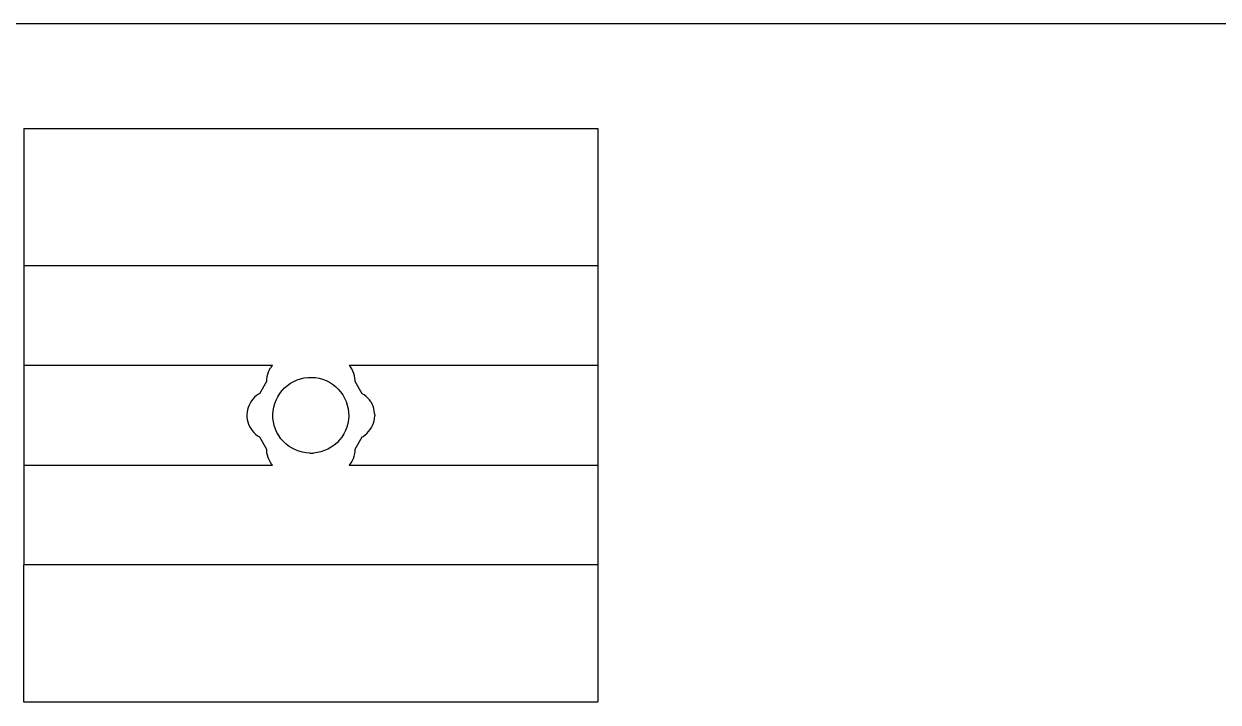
# Model space of a CAD drawing. Extents: x -8 to 8, y -4.7 to 4.7.
# Drawn here: x -3.76 to 2.22, y 0.93 to 4.33 of the extents above; entities that cross this region are included whole.
import ezdxf

# ---------------------------------------------------------------- set-up
doc = ezdxf.new("R2010")
doc.units = 0
doc.header["$MEASUREMENT"] = 0
doc.layers.get('0').update_dxf_attribs({"linetype": 'CONTINUOUS'})

msp = doc.modelspace()

# ---------------------------------------------------------------- linework, layer by layer
for p, q in [((2.9553, 4.3315), (-6.0447, 4.3315)), ((-3.7612, 3.8073), (-0.8865, 3.8073)), ((-3.7612, 3.8073), (-3.7612, 3.1198)), ((-0.8865, 3.8073), (-0.8865, 3.1199)), ((-3.7612, 3.1198), (-0.8865, 3.1199)), ((-3.7612, 3.1198), (-3.7612, 2.6198)), ((-0.8865, 3.1199), (-0.8865, 2.6198)), ((-2.5164, 2.6198), (-3.7612, 2.6198)), ((-3.7612, 2.6198), (-3.7612, 2.1198)), ((-2.5413, 2.574), (-2.5442, 2.5621)), ((-2.5373, 2.5856), (-2.5413, 2.574)), ((-2.5321, 2.5967), (-2.5373, 2.5856)), ((-2.5321, 2.5967), (-2.5259, 2.6073)), ((-2.5187, 2.6172), (-2.5259, 2.6073)), ((-2.5164, 2.6198), (-2.5187, 2.6172)), ((-2.1253, 2.6124), (-2.1312, 2.6198)), ((-0.8865, 2.6198), (-2.1312, 2.6198)), ((-2.1186, 2.6022), (-2.1253, 2.6124)), ((-2.1129, 2.5913), (-2.1186, 2.6022)), ((-2.1083, 2.5799), (-2.1129, 2.5913)), ((-2.1048, 2.5682), (-2.1083, 2.5799)), ((-0.8865, 2.6198), (-0.8865, 2.1198)), ((-2.5464, 2.5387), (-2.5814, 2.4779)), ((-2.5459, 2.5499), (-2.5464, 2.5387)), ((-2.5442, 2.5621), (-2.5459, 2.5499)), ((-2.4552, 2.5071), (-2.4411, 2.5193)), ((-2.4411, 2.5193), (-2.4258, 2.5301)), ((-2.4258, 2.5301), (-2.4096, 2.5393)), ((-2.4096, 2.5393), (-2.3926, 2.5469)), ((-2.3926, 2.5469), (-2.3749, 2.5528)), ((-2.3749, 2.5528), (-2.3567, 2.5569)), ((-2.3567, 2.5569), (-2.3382, 2.5592)), ((-2.3382, 2.5592), (-2.3196, 2.5597)), ((-2.3196, 2.5597), (-2.301, 2.5584)), ((-2.301, 2.5584), (-2.2826, 2.5552)), ((-2.2826, 2.5552), (-2.2646, 2.5503)), ((-2.2646, 2.5503), (-2.2472, 2.5436)), ((-2.2472, 2.5436), (-2.2306, 2.5353)), ((-2.2306, 2.5353), (-2.2148, 2.5253)), ((-2.2148, 2.5253), (-2.2001, 2.5139)), ((-2.2001, 2.5139), (-2.1865, 2.5011)), ((-2.1025, 2.5561), (-2.1048, 2.5682)), ((-2.1014, 2.5439), (-2.1025, 2.5561)), ((-2.1014, 2.5387), (-2.1014, 2.5439)), ((-2.0663, 2.478), (-2.1014, 2.5387)), ((-2.6052, 2.4603), (-2.6136, 2.4514)), ((-2.5959, 2.4683), (-2.6052, 2.4603)), ((-2.5859, 2.4754), (-2.5959, 2.4683)), ((-2.5814, 2.4779), (-2.5859, 2.4754)), ((-2.4977, 2.4464), (-2.4894, 2.4631)), ((-2.4894, 2.4631), (-2.4794, 2.4788)), ((-2.4794, 2.4788), (-2.468, 2.4936)), ((-2.468, 2.4936), (-2.4552, 2.5071)), ((-2.1865, 2.5011), (-2.1743, 2.487)), ((-2.1743, 2.487), (-2.1635, 2.4718)), ((-2.1635, 2.4718), (-2.1543, 2.4556)), ((-2.1543, 2.4556), (-2.1467, 2.4385)), ((-2.0568, 2.472), (-2.0663, 2.478)), ((-2.0471, 2.4644), (-2.0568, 2.472)), ((-2.0382, 2.456), (-2.0471, 2.4644)), ((-2.0302, 2.4467), (-2.0382, 2.456)), ((-2.6409, 2.3971), (-2.643, 2.385)), ((-2.6377, 2.4089), (-2.6409, 2.3971)), ((-2.6332, 2.4204), (-2.6377, 2.4089)), ((-2.6277, 2.4313), (-2.6332, 2.4204)), ((-2.6212, 2.4417), (-2.6277, 2.4313)), ((-2.6136, 2.4514), (-2.6212, 2.4417)), ((-2.5125, 2.3926), (-2.5093, 2.411)), ((-2.5093, 2.411), (-2.5044, 2.429)), ((-2.5044, 2.429), (-2.4977, 2.4464)), ((-2.1467, 2.4385), (-2.1408, 2.4208)), ((-2.1408, 2.4208), (-2.1367, 2.4027)), ((-2.1367, 2.4027), (-2.1344, 2.3842)), ((-2.0231, 2.4367), (-2.0302, 2.4467)), ((-2.0231, 2.4367), (-2.0171, 2.426)), ((-2.0121, 2.4148), (-2.0171, 2.426)), ((-2.0083, 2.4032), (-2.0121, 2.4148)), ((-2.0056, 2.3912), (-2.0083, 2.4032)), ((-2.643, 2.385), (-2.6439, 2.3728)), ((-2.6439, 2.3728), (-2.6436, 2.3605)), ((-2.6436, 2.3605), (-2.6421, 2.3484)), ((-2.6421, 2.3484), (-2.6394, 2.3364)), ((-2.6394, 2.3364), (-2.6356, 2.3247)), ((-2.5138, 2.374), (-2.5125, 2.3926)), ((-2.5133, 2.3554), (-2.5138, 2.374)), ((-2.511, 2.3369), (-2.5133, 2.3554)), ((-2.5069, 2.3187), (-2.511, 2.3369)), ((-2.1352, 2.3469), (-2.1384, 2.3285)), ((-2.1339, 2.3655), (-2.1352, 2.3469)), ((-2.1344, 2.3842), (-2.1339, 2.3655)), ((-2.01, 2.3306), (-2.0068, 2.3424)), ((-2.0068, 2.3424), (-2.0047, 2.3545)), ((-2.0041, 2.379), (-2.0056, 2.3912)), ((-2.0047, 2.3545), (-2.0038, 2.3667)), ((-2.0041, 2.379), (-2.0038, 2.3667)), ((-2.6356, 2.3247), (-2.6306, 2.3135)), ((-2.6306, 2.3135), (-2.6245, 2.3029)), ((-2.6245, 2.3029), (-2.6175, 2.2928)), ((-2.6175, 2.2928), (-2.6095, 2.2835)), ((-2.6095, 2.2835), (-2.6006, 2.2751)), ((-2.6006, 2.2751), (-2.5909, 2.2675)), ((-2.501, 2.301), (-2.5069, 2.3187)), ((-2.4934, 2.284), (-2.501, 2.301)), ((-2.4841, 2.2678), (-2.4934, 2.284)), ((-2.1583, 2.2765), (-2.1683, 2.2607)), ((-2.15, 2.2932), (-2.1583, 2.2765)), ((-2.1433, 2.3106), (-2.15, 2.2932)), ((-2.1384, 2.3285), (-2.1433, 2.3106)), ((-2.0518, 2.2713), (-2.0425, 2.2793)), ((-2.0425, 2.2793), (-2.0341, 2.2882)), ((-2.0341, 2.2882), (-2.0265, 2.2978)), ((-2.0265, 2.2978), (-2.0199, 2.3082)), ((-2.0199, 2.3082), (-2.0144, 2.3192)), ((-2.0144, 2.3192), (-2.01, 2.3306)), ((-2.5909, 2.2675), (-2.5814, 2.2616)), ((-2.5814, 2.2616), (-2.5463, 2.2008)), ((-2.4734, 2.2526), (-2.4841, 2.2678)), ((-2.4612, 2.2385), (-2.4734, 2.2526)), ((-2.4476, 2.2256), (-2.4612, 2.2385)), ((-2.4329, 2.2142), (-2.4476, 2.2256)), ((-2.4171, 2.2043), (-2.4329, 2.2142)), ((-2.2066, 2.2202), (-2.2218, 2.2095)), ((-2.1925, 2.2324), (-2.2066, 2.2202)), ((-2.1797, 2.246), (-2.1925, 2.2324)), ((-2.1683, 2.2607), (-2.1797, 2.246)), ((-2.1013, 2.2008), (-2.0663, 2.2616)), ((-2.0663, 2.2616), (-2.0618, 2.2642)), ((-2.0618, 2.2642), (-2.0518, 2.2713)), ((-2.5463, 2.2008), (-2.5463, 2.1956)), ((-2.5463, 2.1956), (-2.5452, 2.1834)), ((-2.5452, 2.1834), (-2.5429, 2.1714)), ((-2.5429, 2.1714), (-2.5394, 2.1596)), ((-2.5394, 2.1596), (-2.5348, 2.1482)), ((-2.4005, 2.1959), (-2.4171, 2.2043)), ((-2.3831, 2.1892), (-2.4005, 2.1959)), ((-2.3651, 2.1843), (-2.3831, 2.1892)), ((-2.3467, 2.1811), (-2.3651, 2.1843)), ((-2.3281, 2.1798), (-2.3467, 2.1811)), ((-2.3281, 2.1798), (-2.3095, 2.1803)), ((-2.291, 2.1826), (-2.3095, 2.1803)), ((-2.2728, 2.1868), (-2.291, 2.1826)), ((-2.2551, 2.1926), (-2.2728, 2.1868)), ((-2.238, 2.2002), (-2.2551, 2.1926)), ((-2.2218, 2.2095), (-2.238, 2.2002)), ((-2.1155, 2.1428), (-2.1104, 2.1539)), ((-2.1104, 2.1539), (-2.1064, 2.1655)), ((-2.1064, 2.1655), (-2.1035, 2.1775)), ((-2.1035, 2.1775), (-2.1018, 2.1896)), ((-2.1018, 2.1896), (-2.1013, 2.2008)), ((-3.7612, 2.1198), (-2.5164, 2.1198)), ((-3.7612, 2.1198), (-3.7612, 1.6198)), ((-2.5348, 2.1482), (-2.5291, 2.1374)), ((-2.5291, 2.1374), (-2.5224, 2.1271)), ((-2.5224, 2.1271), (-2.5164, 2.1198)), ((-2.1313, 2.1198), (-2.129, 2.1223)), ((-2.1313, 2.1198), (-0.8865, 2.1198)), ((-2.129, 2.1223), (-2.1218, 2.1322)), ((-2.1218, 2.1322), (-2.1155, 2.1428)), ((-0.8865, 2.1198), (-0.8865, 1.6198)), ((-0.8865, 1.6198), (-3.7612, 1.6198)), ((-3.7612, 0.9333), (-3.7612, 1.6198)), ((-0.8865, 1.6198), (-0.8865, 0.9331)), ((-3.7612, 0.9338), (-3.7612, 0.9323)), ((-3.7612, 0.9333), (-0.8865, 0.9331)), ((-3.7612, 0.9323), (-3.7612, 0.9333))]:
    msp.add_line(p, q)

doc.saveas('drawing.dxf')
